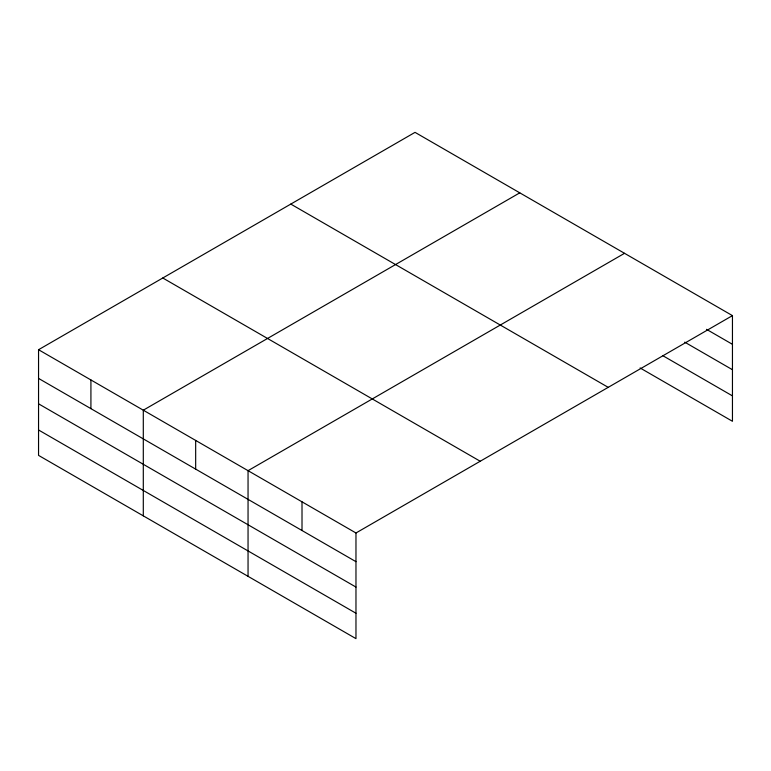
<?xml version="1.0" encoding="UTF-8"?>
<svg xmlns="http://www.w3.org/2000/svg" width="771" height="771" viewBox="0 0 771 771"><rect width="100%" height="100%" fill="white"/><g stroke="black" fill="none" stroke-linecap="round" stroke-linejoin="round"><path stroke-width="1.16" d="M38.55 349.716L355.971 532.983L355.971 638.639L38.55 455.382L38.55 349.716L415.029 132.361L732.45 315.618L732.45 421.284L640.094 367.96M519.779 192.837L143.3 410.191L143.3 515.857M624.529 253.312L248.05 470.667L248.05 576.332M355.971 532.983L732.45 315.618M706.506 329.333L732.45 344.319M684.715 342.151L732.45 369.714M662.925 355.739L732.45 395.88M290.792 204.084L608.213 387.35M162.787 277.994L480.208 461.251M38.55 378.407L355.971 561.673M38.55 403.811L355.971 587.068M38.55 429.977L355.971 613.244M302.01 501.825L302.01 530.515M195.67 440.434L195.67 469.125M90.92 379.958L90.92 408.649"/></g></svg>
